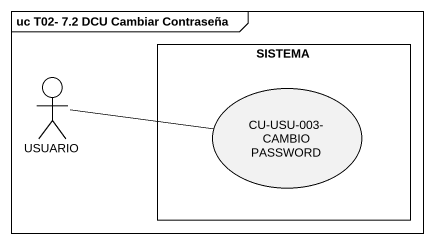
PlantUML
@startuml
mainframe uc T02- 7.2 DCU Cambiar Contraseña
actor USUARIO
rectangle SISTEMA {
  usecase "CU-USU-003- CAMBIO PASSWORD" as CU_USU_003_CAMBIO_PASSWORD
}
USUARIO -right- CU_USU_003_CAMBIO_PASSWORD
@enduml
